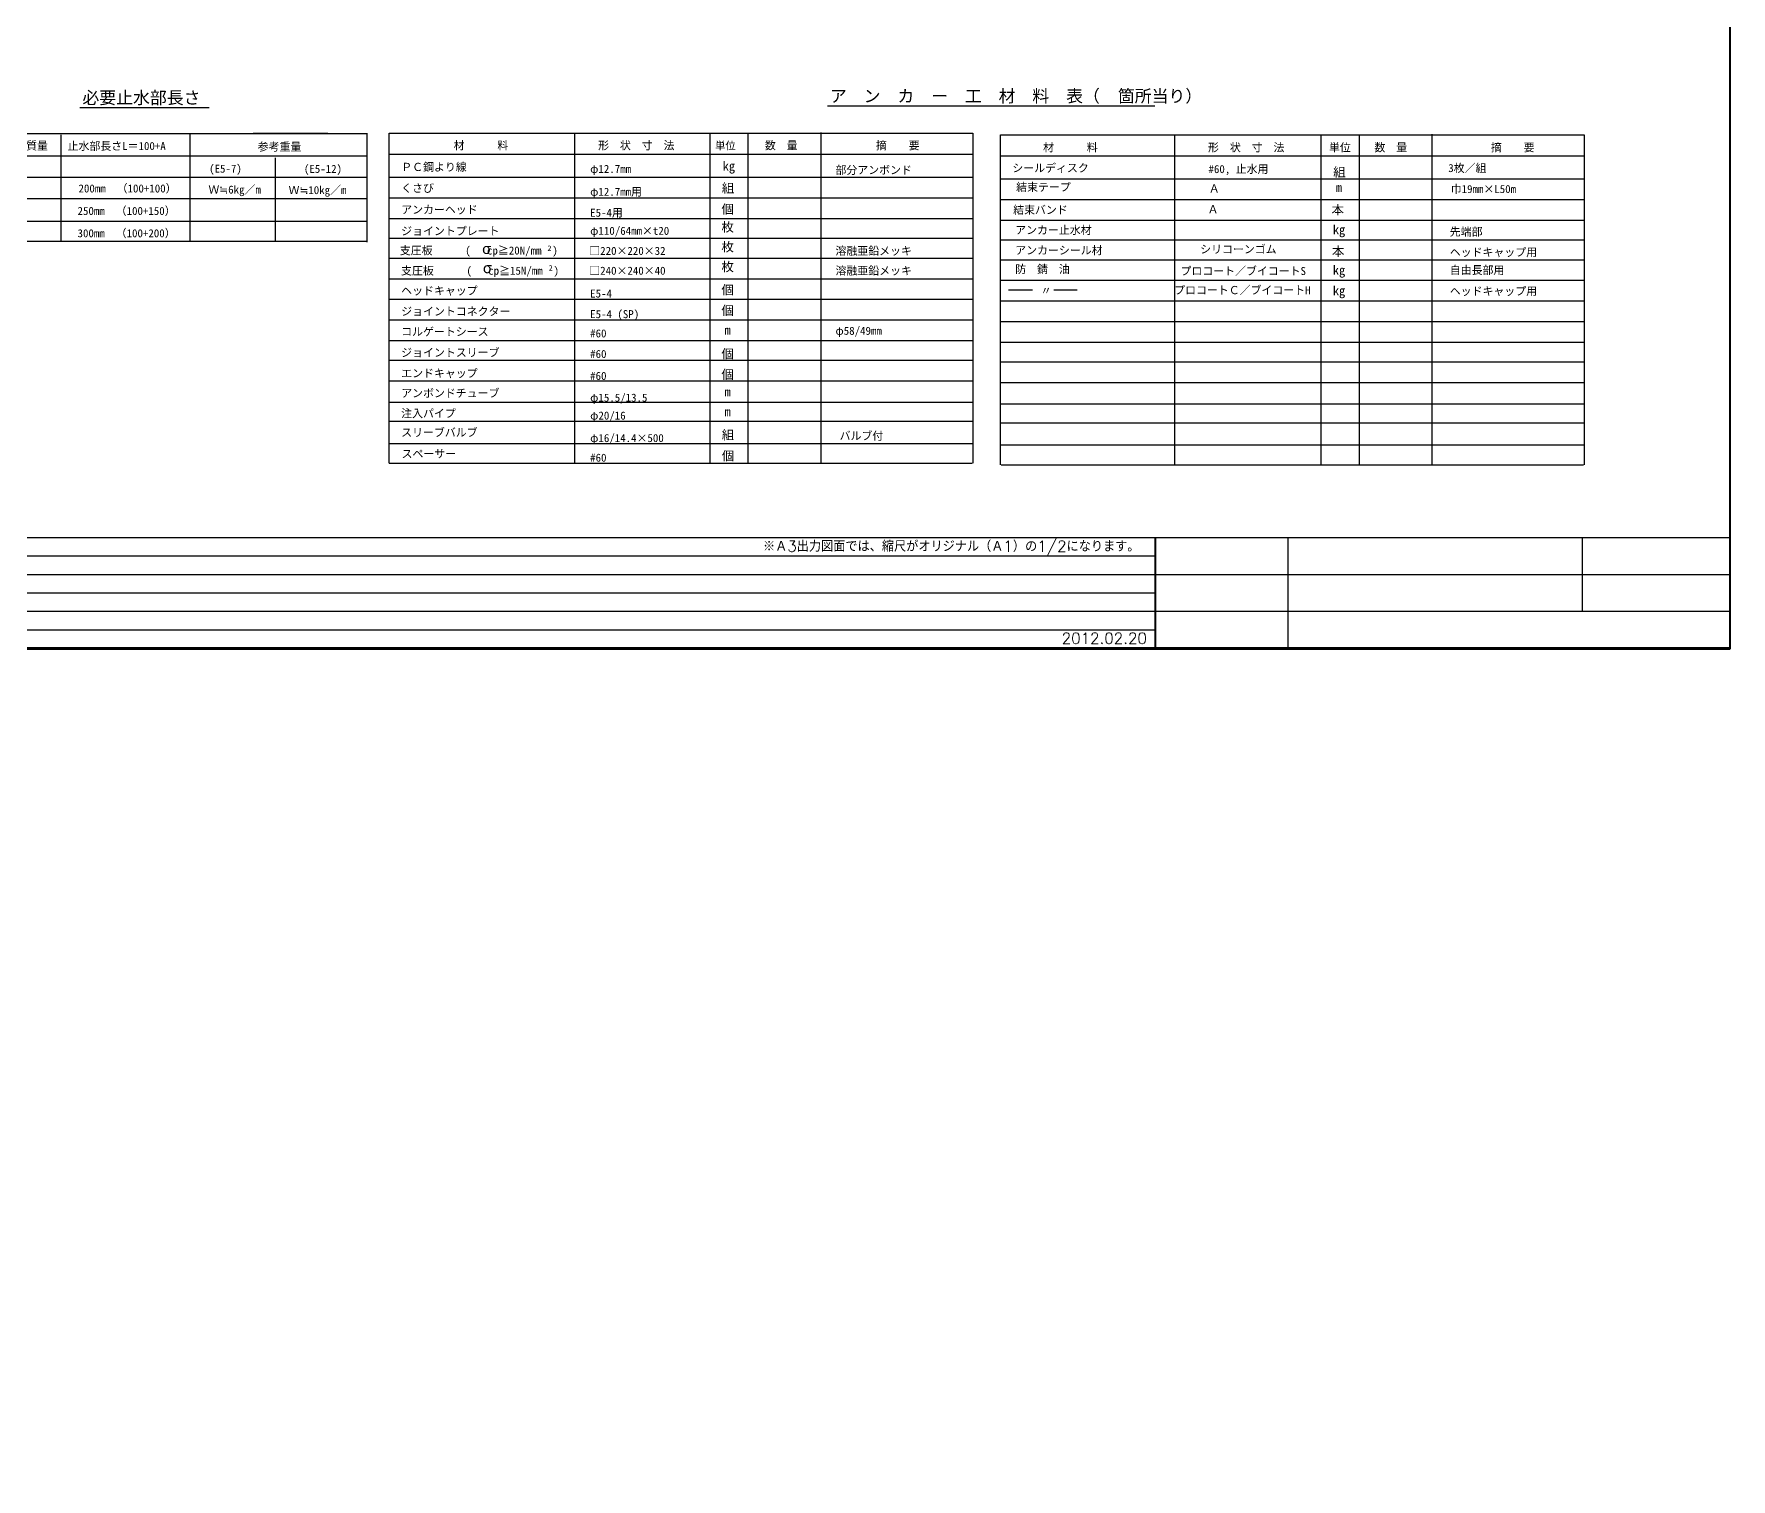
# Model space of a CAD drawing. Extents: x 510 to 34067, y -2197 to 5780.
# Drawn here: x 22097 to 26761, y -2197 to 1774 of the extents above; entities that cross this region are included whole.
import ezdxf
from ezdxf.enums import TextEntityAlignment as Align

# ---------------------------------------------------------------- set-up
doc = ezdxf.new("R2010")
doc.units = 0
doc.layers.get('0').update_dxf_attribs({"linetype": 'CONTINUOUS'})
for name, color, linetype in [('DRAW1__5', 7, 'CONTINUOUS'), ('TITLE', 4, 'CONTINUOUS'), ('枠', 7, 'CONTINUOUS')]:
    doc.layers.add(name, color=color, linetype=linetype)
doc.styles.add('KKZ-Y', font='TXT', dxfattribs={"bigfont": 'bigfont.shx'})
doc.styles.add('STYLE1', font='')
doc.styles.add('STYLE2', font='MSMINCHO.TTF')
doc.styles.get('STYLE1').set_extended_font_data('MS PGothic')

msp = doc.modelspace()

# ---------------------------------------------------------------- linework, layer by layer
at = {"color": 0}
for p, q in [((21812.92672, 1500.91185), (23010.78626, 1500.91185)), ((21812.92672, 1500.91185), (22240.0034, 1500.91185)), ((22170.76587, 1496.957), (22170.76587, 1204.91064)), ((22525.30347, 1500.91185), (22525.30347, 1204.91064)), ((22904.7276, 1500.91185), (22699.38634, 1500.91185)), ((23011.52341, 1501.08794), (23011.52341, 1202.10072)), ((21812.92672, 1438.95811), (23010.78626, 1438.95811)), ((22759.51497, 1433.44608), (22759.51497, 1204.47318)), ((21812.92672, 1380.44624), (23010.78626, 1380.44624)), ((21812.92672, 1321.93438), (22904.7276, 1321.93438)), ((21812.92672, 1321.93438), (23010.78626, 1321.93438)), ((21812.92672, 1259.98064), (23010.78626, 1259.98064)), ((21812.92672, 1204.91064), (23012.76451, 1204.91064))]:
    msp.add_line(p, q, dxfattribs=at)
msp.add_lwpolyline([(18658.29709, 83.42352), (26758.29709, 83.42352), (26758.29709, 5739.42352), (18658.29709, 5739.42352)], close=True)
at = {"layer": 'TITLE', "color": 0, "linetype": 'Continuous'}
for p, q in [((22222.84491, 1571.88789), (22578.35297, 1571.88789)), ((24277.41599, 1576.60191), (25177.59091, 1576.60191)), ((23582.40881, 1501.45416), (23582.40881, 594.5995)), ((23954.31358, 1501.45416), (23954.31358, 594.5995)), ((24059.07548, 1501.45416), (24059.07548, 594.5995)), ((24259.07548, 1503.28226), (24259.07548, 594.5995)), ((25232.00595, 1497.02005), (25232.00595, 590.16538)), ((25634.06574, 1497.02005), (25634.06574, 590.16538)), ((25738.82764, 1497.02005), (25738.82764, 590.16538)), ((25938.82764, 1498.84814), (25938.82764, 590.16538)), ((23074.31358, 1443.83511), (24675.5931, 1443.83511)), ((24754.06574, 1439.401), (26355.34526, 1439.401)), ((23073.36862, 1380.31378), (24675.5931, 1380.31378)), ((24753.12078, 1375.87967), (26355.34526, 1375.87967)), ((23074.31358, 1323.74235), (24675.69577, 1323.74235)), ((24755.21602, 1319.30824), (26355.44793, 1319.30824)), ((23073.26596, 1267.17092), (24675.69577, 1267.17092)), ((24755.21602, 1262.73681), (26355.44793, 1262.73681)), ((23074.31358, 1212.69473), (24675.69577, 1212.69473)), ((24755.21602, 1208.26062), (26355.44793, 1208.26062)), ((23074.31358, 1158.21854), (24675.69577, 1158.21854)), ((24755.21602, 1153.78443), (26355.44793, 1153.78443)), ((23073.26596, 1101.64711), (24675.69577, 1101.64711)), ((24755.21602, 1097.213), (26355.44793, 1097.213)), ((23073.26596, 1045.07569), (24675.69577, 1045.07569)), ((24755.21602, 1040.64157), (26355.44793, 1040.64157)), ((24775.22237, 1070.85899), (24841.22237, 1070.85899)), ((24899.88903, 1070.85899), (24963.79379, 1070.85899)), ((23074.31358, 988.50426), (24675.69577, 988.50426)), ((24755.21602, 984.07014), (26355.44793, 984.07014)), ((23073.26596, 931.93283), (24675.69577, 931.93283)), ((24755.21602, 927.49872), (26355.44793, 927.49872)), ((23073.36862, 877.45664), (24675.5931, 877.45664)), ((24753.12078, 873.02253), (26355.34526, 873.02253)), ((23073.36862, 820.88521), (24675.5931, 820.88521)), ((24753.12078, 816.4511), (26355.34526, 816.4511)), ((23073.26596, 762.21854), (24675.69577, 762.21854)), ((24755.21602, 757.78443), (26355.44793, 757.78443)), ((23073.26596, 709.83759), (24675.69577, 709.83759)), ((24755.21602, 705.40348), (26355.44793, 705.40348)), ((23073.26596, 649.07569), (24675.69577, 649.07569)), ((24755.21602, 644.64157), (26355.44793, 644.64157)), ((23073.26596, 594.5995), (24675.69577, 594.5995)), ((24755.21602, 590.16538), (26355.44793, 590.16538))]:
    msp.add_line(p, q, dxfattribs=at)
for points in [[(23073.26596, 594.5995), (23073.26596, 1501.45416), (24677.68834, 1501.45416), (24677.68834, 594.5995)], [(24753.01812, 590.16538), (24753.01812, 1497.02005), (26357.4405, 1497.02005), (26357.4405, 590.16538)]]:
    msp.add_lwpolyline(points, dxfattribs=at)
at = {"layer": '枠', "linetype": 'Continuous'}
for p, q in [((18658.29709, 390.21102), (26758.29709, 390.21102)), ((18658.29709, 339.58602), (25178.79709, 339.58602)), ((18658.29709, 288.96102), (26758.29709, 288.96102)), ((18658.29709, 238.33602), (25178.79709, 238.33602)), ((18658.29709, 187.71102), (26758.29709, 187.71102)), ((18658.29709, 137.08602), (25178.79709, 137.08602))]:
    msp.add_line(p, q, dxfattribs=at)
at = {"layer": '枠', "linetype": 'Continuous', "const_width": 6.075}
for points in [[(26758.29709, 83.42352), (26758.29709, 5742.46102)], [(25178.79709, 390.21102), (25178.79709, 86.46102)], [(18658.29709, 86.46102), (26758.29709, 86.46102)]]:
    msp.add_lwpolyline(points, dxfattribs=at)
at = {"layer": '枠', "linetype": 'Continuous'}
for points in [[(25178.79709, 390.21102), (25178.79709, 86.46102)], [(25543.29709, 390.21102), (25543.29709, 86.46102)], [(26353.29709, 187.71102), (26353.29709, 390.21102)]]:
    msp.add_lwpolyline(points, dxfattribs=at)

# ---------------------------------------------------------------- texts
at = {"layer": 'DRAW1__5', "linetype": 'Continuous', "char_height": 0.18, "attachment_point": 4, "style": 'STYLE2'}
for insert in [(24459.93336, 229.39572), (23326.7446, -2197.12)]:
    msp.add_mtext('\\A1;', dxfattribs=dict(at, insert=insert))
at = {"layer": 'TITLE', "color": 0, "linetype": 'Continuous'}
for s, height, style, p in [('必要止水部長さ', 34, 'STYLE1', (22229.79615, 1581.94431)), ('ア\u3000ン\u3000カ\u3000ー\u3000工\u3000材\u3000料\u3000表（    箇所当り）', 34, 'STYLE1', (24284.36723, 1586.65833)), ('アンカーテンドン質量', 22, 'STYLE2', (21835.01547, 1456.1924)), ('止水部長さL＝100+A', 22, 'STYLE2', (22189.02126, 1455.22562)), ('参考重量', 22, 'STYLE2', (22711.58265, 1453.24815)), ('材\u3000\u3000\u3000料', 22, 'STYLE2', (23250.24923, 1456.80968)), ('形\u3000状\u3000寸\u3000法', 22, 'STYLE2', (23647.17317, 1456.8097)), ('単位', 20.952381, 'STYLE2', (23968.50947, 1456.80968)), ('数\u3000量', 22, 'STYLE2', (24105.68044, 1456.80968)), ('摘\u3000\u3000要', 22, 'STYLE2', (24410.89928, 1456.80968)), ('材\u3000\u3000\u3000料', 22, 'STYLE2', (24870.34866, 1451.24399)), ('形\u3000状\u3000寸\u3000法', 22, 'STYLE2', (25323.56019, 1451.24399)), ('単位', 22, 'STYLE2', (25656.21134, 1451.24399)), ('数\u3000量', 22, 'STYLE2', (25780.98391, 1451.24399)), ('摘\u3000\u3000要', 22, 'STYLE2', (26101.25881, 1451.24399)), ('(E5-7)', 22, 'STYLE2', (22578.1158, 1392.91457)), ('(E5-12)', 22, 'STYLE2', (22838.59639, 1392.4166)), ('ＰＣ鋼より線', 22, 'STYLE2', (23106.04969, 1397.42443)), ('φ12.7mm', 22, 'STYLE2', (23625.40881, 1392.33735)), ('部分アンボンド', 22, 'STYLE2', (24299.68539, 1389.20649)), ('シールディスク', 22, 'STYLE2', (24785.90452, 1394.75975)), ('#60, 止水用', 22, 'STYLE2', (25324.95764, 1391.85381)), ('3枚／組', 22, 'STYLE2', (25984.12146, 1394.65467)), ('200mm\u3000（100+100）', 22, 'STYLE2', (22219.00719, 1338.55713)), ('Ｗ≒6kg／m', 22, 'STYLE2', (22576.13754, 1335.56906)), ('Ｗ≒10kg／m', 22, 'STYLE2', (22796.363, 1334.08971)), ('くさび', 22, 'STYLE2', (23106.04969, 1339.33291)), ('結束テープ', 22, 'STYLE2', (24796.389, 1342.15452)), ('Ａ', 22, 'STYLE2', (25325.75398, 1338.43075)), ('巾19mm×L50m', 22, 'STYLE2', (25990.75893, 1336.95381)), ('φ12.7mm用', 22, 'STYLE2', (23625.40881, 1329.47183)), ('250mm\u3000（100+150）', 22, 'STYLE2', (22216.38532, 1276.75872)), ('アンカーヘッド', 22, 'STYLE2', (23106.04969, 1280.35929)), ('E5-4用', 22, 'STYLE2', (23625.40881, 1271.83812)), ('結束バンド', 22, 'STYLE2', (24788.04741, 1279.57971)), ('Ａ', 22, 'STYLE2', (25322.40333, 1281.22308)), ('300mm\u3000（100+200）', 22, 'STYLE2', (22216.38532, 1215.45835)), ('ジョイントプレート', 22, 'STYLE2', (23106.04969, 1221.49253)), ('φ110/64mm×t20', 22, 'STYLE2', (23625.40881, 1222.2003)), ('アンカー止水材', 22, 'STYLE2', (24793.79858, 1224.1801)), ('先端部', 22, 'STYLE2', (25988.1685, 1219.64882)), ('支圧板      (   cp≧20N/mm  )', 22, 'STYLE2', (23102.23462, 1168.06735)), ('σ', 30, 'STYLE2', (23328.13634, 1169.54865)), ('2', 15, 'STYLE2', (23507.94257, 1177.79777)), ('□220×220×32', 22, 'STYLE2', (23623.01872, 1167.11125)), ('溶融亜鉛メッキ', 22, 'STYLE2', (24299.68539, 1167.11125)), ('アンカーシール材', 22, 'STYLE2', (24793.79858, 1168.58505)), ('シリコーンゴム', 22, 'STYLE2', (25302.10703, 1171.36193)), ('ヘッドキャップ用', 22, 'STYLE2', (25988.1685, 1163.29844)), ('支圧板      (   cp≧15N/mm  )', 22, 'STYLE2', (23105.5843, 1112.5652)), ('σ', 30, 'STYLE2', (23330.30998, 1116.74894)), ('2', 15, 'STYLE2', (23511.4709, 1123.59507)), ('□240×240×40', 22, 'STYLE2', (23623.01872, 1112.63506)), ('溶融亜鉛メッキ', 22, 'STYLE2', (24299.68539, 1112.63506)), ('防\u3000錆\u3000油', 22, 'STYLE2', (24793.79858, 1116.66191)), ('プロコート／ブイコートS', 22, 'STYLE2', (25247.92757, 1111.6002)), ('自由長部用', 22, 'STYLE2', (25988.1685, 1114.13996)), ('ヘッドキャップ', 22, 'STYLE2', (23106.04969, 1057.61557)), ('〃', 22, 'STYLE2', (24863.59163, 1057.58613)), ('プロコートＣ／ブイコートH', 22, 'STYLE2', (25230.55658, 1059.06522)), ('ヘッドキャップ用', 22, 'STYLE2', (25988.1685, 1056.36377)), ('E5-4', 22, 'STYLE2', (23625.40881, 1049.74288)), ('ジョイントコネクター', 22, 'STYLE2', (23106.04969, 1000.59472)), ('E5-4 (SP)', 22, 'STYLE2', (23625.40881, 993.17145)), ('コルゲートシース', 22, 'STYLE2', (23106.04969, 944.99967)), ('#60', 22, 'STYLE2', (23625.40881, 940.29602)), ('φ58/49mm', 22, 'STYLE2', (24299.68539, 947.40813)), ('ジョイントスリーブ', 22, 'STYLE2', (23106.04969, 887.45186)), ('#60', 22, 'STYLE2', (23625.40881, 883.72459)), ('エンドキャップ', 22, 'STYLE2', (23106.04969, 830.58605)), ('#60', 22, 'STYLE2', (23625.40881, 823.48964)), ('アンボンドチューブ', 22, 'STYLE2', (23106.04969, 775.89824)), ('φ15.5/13.5', 22, 'STYLE2', (23625.40881, 763.68316)), ('注入パイプ', 22, 'STYLE2', (23105.94702, 720.35976)), ('φ20/16', 22, 'STYLE2', (23625.40881, 714.51631)), ('スリーブバルブ', 22, 'STYLE2', (23105.94702, 667.97881)), ('φ16/14.4×500', 22, 'STYLE2', (23625.40881, 652.63554)), ('バルブ付', 22, 'STYLE2', (24311.00677, 658.70136)), ('スペーサー', 22, 'STYLE2', (23106.99464, 609.38967)), ('#60', 22, 'STYLE2', (23625.40881, 598.77221))]:
    msp.add_text(s, height=height, dxfattribs=dict(at, style=style)).set_placement(p)
at = {"layer": 'TITLE', "color": 0, "linetype": 'Continuous', "style": 'STYLE2'}
for s, height, p in [('kg', 25.142857, (24006.58378, 1398.66355)), ('組', 25.14286, (25684.76363, 1381.90419)), ('組', 25.14286, (24004.48503, 1338.07204)), ('m', 25.14286, (25683.18754, 1339.90377)), ('個', 25.14286, (24003.43539, 1280.43601)), ('本', 25.14286, (25680.40814, 1278.38316)), ('枚', 25.14286, (24003.43539, 1231.06125)), ('kg', 25.142857, (25683.74551, 1223.7393)), ('枚', 25.14286, (24003.43539, 1176.58506)), ('本', 25.14286, (25681.40008, 1164.31776)), ('枚', 25.14286, (24003.43539, 1122.10887)), ('kg', 25.142857, (25683.74551, 1112.69168)), ('個', 25.14286, (24003.43539, 1058.34078)), ('kg', 25.142857, (25683.74551, 1056.12026)), ('個', 25.14286, (24003.43539, 1001.76935)), ('m', 25.14286, (24003.43539, 947.9151)), ('個', 25.14286, (24003.43539, 882.61832)), ('個', 25.14286, (24003.43539, 826.04689)), ('m', 25.14286, (24003.43539, 778.20081)), ('m', 25.14286, (24003.33272, 723.72462)), ('組', 25.14286, (24004.23835, 659.72068)), ('個', 25.14286, (24004.38034, 602.49651))]:
    msp.add_text(s, height=height, dxfattribs=at).set_placement(p, align=Align.CENTER)
at = {"layer": '枠', "style": 'KKZ-Y'}
for s, p in [('※Ａ3出力図面では、縮尺がオリジナル（Ａ1）の1/2になります。', (24617.93271, 342.12531)), ('2012.02.20', (25038.51818, 89.00031))]:
    msp.add_text(s, height=30.375, dxfattribs=at).set_placement(p, align=Align.BOTTOM_CENTER)

doc.saveas('drawing.dxf')
